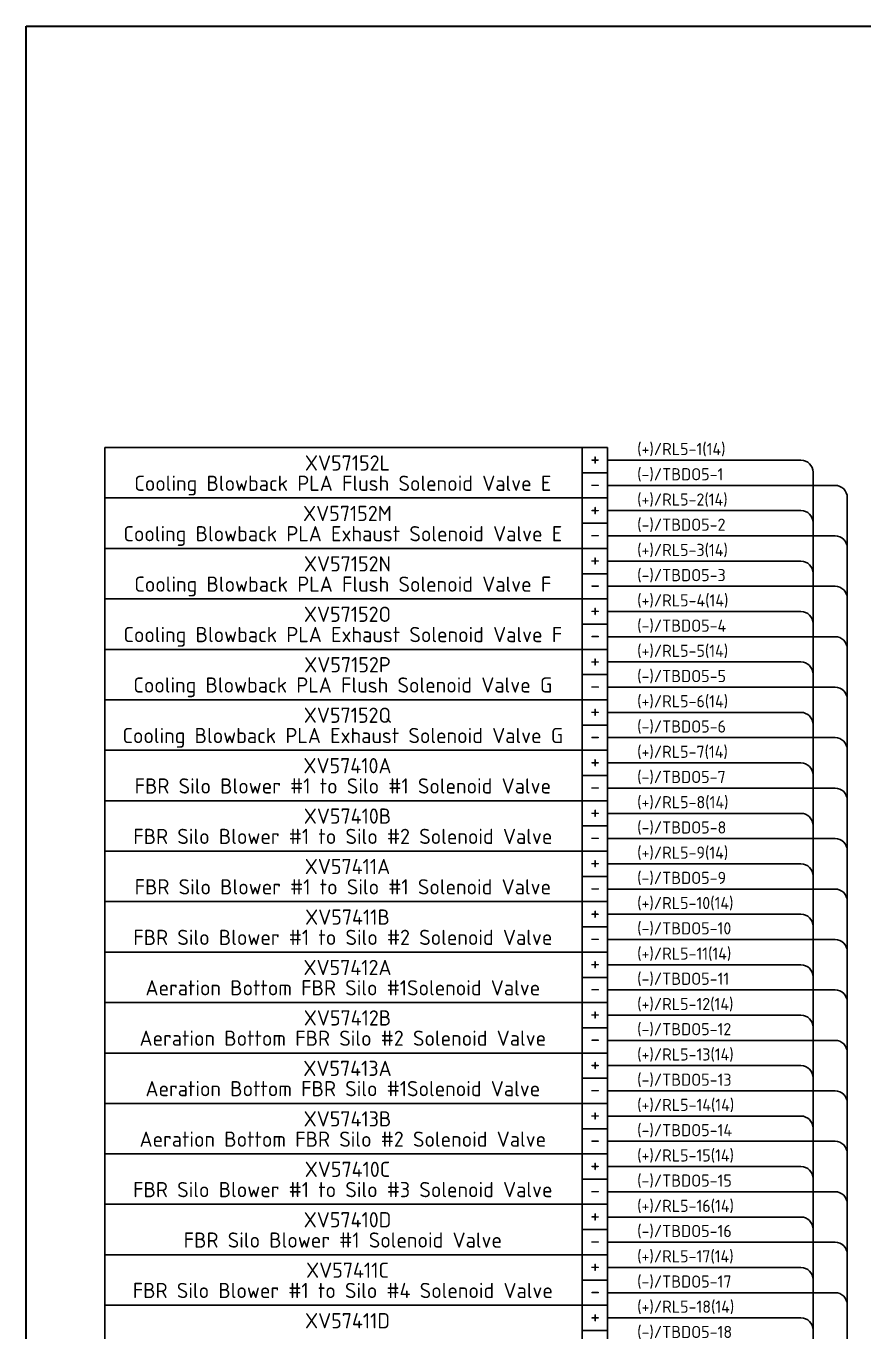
# Model space of a CAD drawing. Header units: inches. Extents: x 579627 to 667544, y 458630 to 507164.
# Drawn here: x 650347 to 651173, y 491325 to 492612 of the extents above; entities that cross this region are included whole.
import ezdxf
from ezdxf.enums import TextEntityAlignment as Align

# ---------------------------------------------------------------- set-up
doc = ezdxf.new("R2010")
doc.units = ezdxf.units.IN
doc.header["$MEASUREMENT"] = 0
doc.layers.add('HELPPOINT', color=7, linetype='Continuous')
doc.layers.add('power', color=7, linetype='Continuous')
doc.styles.add('HTX11', font='O8111901')
doc.styles.add('ISO3098B', font='ISO3098B.shx')

# ---------------------------------------------------------------- blocks, each defined once
blk = doc.blocks.new('TPA')
at = {"layer": 'HELPPOINT', "color": 4, "lineweight": 35}
for p, q in [((562706.8, 501946.4), (562706.8, 505019.3)), ((562706.8, 505019.3), (567131, 505019.3)), ((562706.8, 501946.4), (562706.8, 505019.3)), ((562706.8, 505019.3), (567131, 505019.3))]:
    blk.add_line(p, q, dxfattribs=at)
at = {"style": 'HTX11'}
for tag, p in [('A', (566704.3, 502037.1)), ('B', (567038.2, 501963.3))]:
    blk.add_attdef(tag, text='', height=16.8, dxfattribs=at).set_placement(p, align=Align.MIDDLE_CENTER)

msp = doc.modelspace()

# ---------------------------------------------------------------- linework, layer by layer
at = {"color": 4}
for p, q in [((651110.7, 492184.1), (650920.1, 492184.1)), ((651122.7, 492172.1), (651122.7, 490282.1)), ((651110.7, 492134.4), (650920.1, 492134.4)), ((651110.7, 492084.6), (650920.1, 492084.6)), ((651110.7, 492034.9), (650920.1, 492034.9)), ((651110.7, 491985.2), (650920.1, 491985.2)), ((651110.7, 491935.5), (650920.1, 491935.5)), ((651110.7, 491885.7), (650920.1, 491885.7)), ((651110.7, 491836), (650920.1, 491836)), ((651110.7, 491786.3), (650920.1, 491786.3)), ((651110.7, 491736.6), (650920.1, 491736.6)), ((651110.7, 491686.8), (650920.1, 491686.8)), ((651110.7, 491637.1), (650920.1, 491637.1)), ((651110.7, 491587.4), (650920.1, 491587.4)), ((651110.7, 491537.7), (650920.1, 491537.7)), ((651110.7, 491488), (650920.1, 491488)), ((651110.7, 491438.2), (650920.1, 491438.2)), ((651110.7, 491388.5), (650920.1, 491388.5)), ((651110.7, 491338.8), (650920.1, 491338.8))]:
    msp.add_line(p, q, dxfattribs=at)
at = {"color": 0}
for p, q in [((651144.4, 492159.2), (650920.1, 492159.2)), ((651156.4, 492147.2), (651156.4, 490574.1)), ((651144.4, 492109.5), (650920.1, 492109.5)), ((651144.4, 492059.8), (650920.1, 492059.8)), ((651144.4, 492010.1), (650920.1, 492010.1)), ((651144.4, 491960.3), (650920.1, 491960.3)), ((651144.4, 491910.6), (650920.1, 491910.6)), ((651144.4, 491860.9), (650920.1, 491860.9)), ((651144.4, 491811.2), (650920.1, 491811.2)), ((651144.4, 491761.4), (650920.1, 491761.4)), ((651144.4, 491711.7), (650920.1, 491711.7)), ((651144.4, 491662), (650920.1, 491662)), ((651144.4, 491612.3), (650920.1, 491612.3)), ((651144.4, 491562.5), (650920.1, 491562.5)), ((651144.4, 491512.8), (650920.1, 491512.8)), ((651144.4, 491463.1), (650920.1, 491463.1)), ((651144.4, 491413.4), (650920.1, 491413.4)), ((651144.4, 491363.6), (650920.1, 491363.6))]:
    msp.add_line(p, q, dxfattribs=at)
at = {"color": 2}
for points in [[(650424.8, 492196.5), (650920.1, 492196.5), (650920.1, 492146.8), (650424.8, 492146.8)], [(650424.8, 492146.8), (650920.1, 492146.8), (650920.1, 492097.1), (650424.8, 492097.1)], [(650424.8, 492097.1), (650920.1, 492097.1), (650920.1, 492047.3), (650424.8, 492047.3)], [(650424.8, 492047.3), (650920.1, 492047.3), (650920.1, 491997.6), (650424.8, 491997.6)], [(650424.8, 491997.6), (650920.1, 491997.6), (650920.1, 491947.9), (650424.8, 491947.9)], [(650424.8, 491947.9), (650920.1, 491947.9), (650920.1, 491898.2), (650424.8, 491898.2)], [(650424.8, 491898.2), (650920.1, 491898.2), (650920.1, 491848.5), (650424.8, 491848.5)], [(650424.8, 491848.5), (650920.1, 491848.5), (650920.1, 491798.7), (650424.8, 491798.7)], [(650424.8, 491798.7), (650920.1, 491798.7), (650920.1, 491749), (650424.8, 491749)], [(650424.8, 491749), (650920.1, 491749), (650920.1, 491699.3), (650424.8, 491699.3)], [(650424.8, 491699.3), (650920.1, 491699.3), (650920.1, 491649.6), (650424.8, 491649.6)], [(650424.8, 491649.6), (650920.1, 491649.6), (650920.1, 491599.8), (650424.8, 491599.8)], [(650424.8, 491599.8), (650920.1, 491599.8), (650920.1, 491550.1), (650424.8, 491550.1)], [(650424.8, 491550.1), (650920.1, 491550.1), (650920.1, 491500.4), (650424.8, 491500.4)], [(650424.8, 491500.4), (650920.1, 491500.4), (650920.1, 491450.7), (650424.8, 491450.7)], [(650424.8, 491450.7), (650920.1, 491450.7), (650920.1, 491400.9), (650424.8, 491400.9)], [(650424.8, 491400.9), (650920.1, 491400.9), (650920.1, 491351.2), (650424.8, 491351.2)], [(650424.8, 491351.2), (650920.1, 491351.2), (650920.1, 491301.5), (650424.8, 491301.5)]]:
    msp.add_lwpolyline(points, close=True, dxfattribs=at)
at = {"color": 1}
for points in [[(650895.2, 492196.5), (650920.1, 492196.5), (650920.1, 492171.7), (650895.2, 492171.7)], [(650895.2, 492146.8), (650920.1, 492146.8), (650920.1, 492121.9), (650895.2, 492121.9)], [(650895.2, 492097.1), (650920.1, 492097.1), (650920.1, 492072.2), (650895.2, 492072.2)], [(650895.2, 492047.3), (650920.1, 492047.3), (650920.1, 492022.5), (650895.2, 492022.5)], [(650895.2, 491997.6), (650920.1, 491997.6), (650920.1, 491972.8), (650895.2, 491972.8)], [(650895.2, 491947.9), (650920.1, 491947.9), (650920.1, 491923), (650895.2, 491923)], [(650895.2, 491898.2), (650920.1, 491898.2), (650920.1, 491873.3), (650895.2, 491873.3)], [(650895.2, 491848.5), (650920.1, 491848.5), (650920.1, 491823.6), (650895.2, 491823.6)], [(650895.2, 491798.7), (650920.1, 491798.7), (650920.1, 491773.9), (650895.2, 491773.9)], [(650895.2, 491749), (650920.1, 491749), (650920.1, 491724.1), (650895.2, 491724.1)], [(650895.2, 491699.3), (650920.1, 491699.3), (650920.1, 491674.4), (650895.2, 491674.4)], [(650895.2, 491649.6), (650920.1, 491649.6), (650920.1, 491624.7), (650895.2, 491624.7)], [(650895.2, 491599.8), (650920.1, 491599.8), (650920.1, 491575), (650895.2, 491575)], [(650895.2, 491550.1), (650920.1, 491550.1), (650920.1, 491525.2), (650895.2, 491525.2)], [(650895.2, 491500.4), (650920.1, 491500.4), (650920.1, 491475.5), (650895.2, 491475.5)], [(650895.2, 491450.7), (650920.1, 491450.7), (650920.1, 491425.8), (650895.2, 491425.8)], [(650895.2, 491400.9), (650920.1, 491400.9), (650920.1, 491376.1), (650895.2, 491376.1)], [(650895.2, 491351.2), (650920.1, 491351.2), (650920.1, 491326.4), (650895.2, 491326.4)]]:
    msp.add_lwpolyline(points, close=True, dxfattribs=at)
at = {"color": 0}
for points in [[(650895.2, 492171.7), (650920.1, 492171.7), (650920.1, 492146.8), (650895.2, 492146.8)], [(650895.2, 492121.9), (650920.1, 492121.9), (650920.1, 492097.1), (650895.2, 492097.1)], [(650895.2, 492072.2), (650920.1, 492072.2), (650920.1, 492047.3), (650895.2, 492047.3)], [(650895.2, 492022.5), (650920.1, 492022.5), (650920.1, 491997.6), (650895.2, 491997.6)], [(650895.2, 491972.8), (650920.1, 491972.8), (650920.1, 491947.9), (650895.2, 491947.9)], [(650895.2, 491923), (650920.1, 491923), (650920.1, 491898.2), (650895.2, 491898.2)], [(650895.2, 491873.3), (650920.1, 491873.3), (650920.1, 491848.5), (650895.2, 491848.5)], [(650895.2, 491823.6), (650920.1, 491823.6), (650920.1, 491798.7), (650895.2, 491798.7)], [(650895.2, 491773.9), (650920.1, 491773.9), (650920.1, 491749), (650895.2, 491749)], [(650895.2, 491724.1), (650920.1, 491724.1), (650920.1, 491699.3), (650895.2, 491699.3)], [(650895.2, 491674.4), (650920.1, 491674.4), (650920.1, 491649.6), (650895.2, 491649.6)], [(650895.2, 491624.7), (650920.1, 491624.7), (650920.1, 491599.8), (650895.2, 491599.8)], [(650895.2, 491575), (650920.1, 491575), (650920.1, 491550.1), (650895.2, 491550.1)], [(650895.2, 491525.2), (650920.1, 491525.2), (650920.1, 491500.4), (650895.2, 491500.4)], [(650895.2, 491475.5), (650920.1, 491475.5), (650920.1, 491450.7), (650895.2, 491450.7)], [(650895.2, 491425.8), (650920.1, 491425.8), (650920.1, 491400.9), (650895.2, 491400.9)], [(650895.2, 491376.1), (650920.1, 491376.1), (650920.1, 491351.2), (650895.2, 491351.2)], [(650895.2, 491326.4), (650920.1, 491326.4), (650920.1, 491301.5), (650895.2, 491301.5)]]:
    msp.add_lwpolyline(points, close=True, dxfattribs=at)
at = {"color": 4}
for centre in [(651110.7, 492172.1), (651110.7, 492122.4), (651110.7, 492072.6), (651110.7, 492022.9), (651110.7, 491973.2), (651110.7, 491923.5), (651110.7, 491873.7), (651110.7, 491824), (651110.7, 491774.3), (651110.7, 491724.6), (651110.7, 491674.8), (651110.7, 491625.1), (651110.7, 491575.4), (651110.7, 491525.7), (651110.7, 491476), (651110.7, 491426.2), (651110.7, 491376.5), (651110.7, 491326.8)]:
    msp.add_arc(centre, 12, 0, 90, dxfattribs=at)
at = {"color": 0}
for centre in [(651144.4, 492147.2), (651144.4, 492097.5), (651144.4, 492047.8), (651144.4, 491998.1), (651144.4, 491948.3), (651144.4, 491898.6), (651144.4, 491848.9), (651144.4, 491799.2), (651144.4, 491749.4), (651144.4, 491699.7), (651144.4, 491650), (651144.4, 491600.3), (651144.4, 491550.5), (651144.4, 491500.8), (651144.4, 491451.1), (651144.4, 491401.4), (651144.4, 491351.6)]:
    msp.add_arc(centre, 12, 0, 90, dxfattribs=at)

# ---------------------------------------------------------------- block references
at = {"xscale": 0.8800000000046566, "yscale": 0.8800000000046566, "zscale": 0.8800000000000001}
msp.add_blockref('TPA', (155165.2, 48194.8), dxfattribs=at)

# ---------------------------------------------------------------- texts
at = {"color": 4, "style": 'ISO3098B'}
for s, p in [('(+)/RL5-1(14)', (650949.4, 492189.1)), ('(+)/RL5-2(14)', (650949.4, 492139.3)), ('(+)/RL5-3(14)', (650949.4, 492089.6)), ('(+)/RL5-4(14)', (650949.4, 492039.9)), ('(+)/RL5-5(14)', (650949.4, 491990.2)), ('(+)/RL5-6(14)', (650949.4, 491940.5)), ('(+)/RL5-7(14)', (650949.4, 491890.7)), ('(+)/RL5-8(14)', (650949.4, 491841)), ('(+)/RL5-9(14)', (650949.4, 491791.3)), ('(+)/RL5-10(14)', (650949.4, 491741.6)), ('(+)/RL5-11(14)', (650949.4, 491691.8)), ('(+)/RL5-12(14)', (650949.4, 491642.1)), ('(+)/RL5-13(14)', (650949.4, 491592.4)), ('(+)/RL5-14(14)', (650949.4, 491542.7)), ('(+)/RL5-15(14)', (650949.4, 491492.9)), ('(+)/RL5-16(14)', (650949.4, 491443.2)), ('(+)/RL5-17(14)', (650949.4, 491393.5)), ('(+)/RL5-18(14)', (650949.4, 491343.8))]:
    msp.add_text(s, height=12, dxfattribs=at).set_placement(p)
for s, p in [('XV57152L', (650663.9, 492181.3)), ('Cooling Blowback PLA Flush Solenoid Valve E ', (650663.9, 492161.3)), ('XV57152M', (650663.9, 492131.6)), ('Cooling Blowback PLA Exhaust Solenoid Valve E ', (650663.9, 492111.6)), ('XV57152N', (650663.9, 492081.9)), ('Cooling Blowback PLA Flush Solenoid Valve F ', (650663.9, 492061.9)), ('XV57152O', (650663.9, 492032.2)), ('Cooling Blowback PLA Exhaust Solenoid Valve F ', (650663.9, 492012.2)), ('XV57152P', (650663.9, 491982.5)), ('Cooling Blowback PLA Flush Solenoid Valve G ', (650663.9, 491962.5)), ('XV57152Q', (650663.9, 491932.7)), ('Cooling Blowback PLA Exhaust Solenoid Valve G ', (650663.9, 491912.7)), ('XV57410A', (650663.9, 491883)), ('FBR Silo Blower #1 to Silo #1 Solenoid Valve ', (650663.9, 491863)), ('XV57410B', (650663.9, 491833.3)), ('FBR Silo Blower #1 to Silo #2 Solenoid Valve ', (650663.9, 491813.3)), ('XV57411A', (650663.9, 491783.6)), ('FBR Silo Blower #1 to Silo #1 Solenoid Valve ', (650663.9, 491763.6)), ('XV57411B', (650663.9, 491733.8)), ('FBR Silo Blower #1 to Silo #2 Solenoid Valve ', (650663.9, 491713.8)), ('XV57412A', (650663.9, 491684.1)), ('Aeration Bottom FBR Silo #1Solenoid Valve ', (650663.9, 491664.1)), ('XV57412B', (650663.9, 491634.4)), ('Aeration Bottom FBR Silo #2 Solenoid Valve ', (650663.9, 491614.4)), ('XV57413A', (650663.9, 491584.7)), ('Aeration Bottom FBR Silo #1Solenoid Valve ', (650663.9, 491564.7)), ('XV57413B', (650663.9, 491534.9)), ('Aeration Bottom FBR Silo #2 Solenoid Valve ', (650663.9, 491514.9)), ('XV57410C', (650663.9, 491485.2)), ('FBR Silo Blower #1 to Silo #3 Solenoid Valve ', (650663.9, 491465.2)), ('XV57410D', (650663.9, 491435.5)), ('FBR Silo Blower #1 Solenoid Valve ', (650663.9, 491415.5)), ('XV57411C', (650663.9, 491385.8)), ('FBR Silo Blower #1 to Silo #4 Solenoid Valve ', (650663.9, 491365.8)), ('XV57411D', (650663.9, 491336))]:
    msp.add_text(s, height=15, dxfattribs=at).set_placement(p, align=Align.MIDDLE_CENTER)
at = {"color": 0, "style": 'ISO3098B'}
for s, p in [('(-)/TBDO5-1', (650949.4, 492164.2)), ('(-)/TBDO5-2', (650949.4, 492114.5)), ('(-)/TBDO5-3', (650949.4, 492064.8)), ('(-)/TBDO5-4', (650949.4, 492015)), ('(-)/TBDO5-5', (650949.4, 491965.3)), ('(-)/TBDO5-6', (650949.4, 491915.6)), ('(-)/TBDO5-7', (650949.4, 491865.9)), ('(-)/TBDO5-8', (650949.4, 491816.1)), ('(-)/TBDO5-9', (650949.4, 491766.4)), ('(-)/TBDO5-10', (650949.4, 491716.7)), ('(-)/TBDO5-11', (650949.4, 491667)), ('(-)/TBDO5-12', (650949.4, 491617.3)), ('(-)/TBDO5-13', (650949.4, 491567.5)), ('(-)/TBDO5-14', (650949.4, 491517.8)), ('(-)/TBDO5-15', (650949.4, 491468.1)), ('(-)/TBDO5-16', (650949.4, 491418.4)), ('(-)/TBDO5-17', (650949.4, 491368.6)), ('(-)/TBDO5-18', (650949.4, 491318.9))]:
    msp.add_text(s, height=12, dxfattribs=at).set_placement(p)
at = {"layer": 'power', "color": 1, "style": 'ISO3098B'}
for p in [(650907.9, 492185.7), (650907.9, 492136), (650907.9, 492086.3), (650907.9, 492036.6), (650907.9, 491986.8), (650907.9, 491937.1), (650907.9, 491887.4), (650907.9, 491837.7), (650907.9, 491788), (650907.9, 491738.2), (650907.9, 491688.5), (650907.9, 491638.8), (650907.9, 491589.1), (650907.9, 491539.3), (650907.9, 491489.6), (650907.9, 491439.9), (650907.9, 491390.2), (650907.9, 491340.4)]:
    msp.add_text('+', height=15, dxfattribs=at).set_placement(p, align=Align.MIDDLE_CENTER)
at = {"layer": 'power', "color": 0, "style": 'ISO3098B'}
for p in [(650907.9, 492160.9), (650907.9, 492111.2), (650907.9, 492061.5), (650907.9, 492011.8), (650907.9, 491962), (650907.9, 491912.3), (650907.9, 491862.6), (650907.9, 491812.9), (650907.9, 491763.1), (650907.9, 491713.4), (650907.9, 491663.7), (650907.9, 491614), (650907.9, 491564.2), (650907.9, 491514.5), (650907.9, 491464.8), (650907.9, 491415.1), (650907.9, 491365.3)]:
    msp.add_text('-', height=15, dxfattribs=at).set_placement(p, align=Align.MIDDLE_CENTER)

doc.saveas('drawing.dxf')
